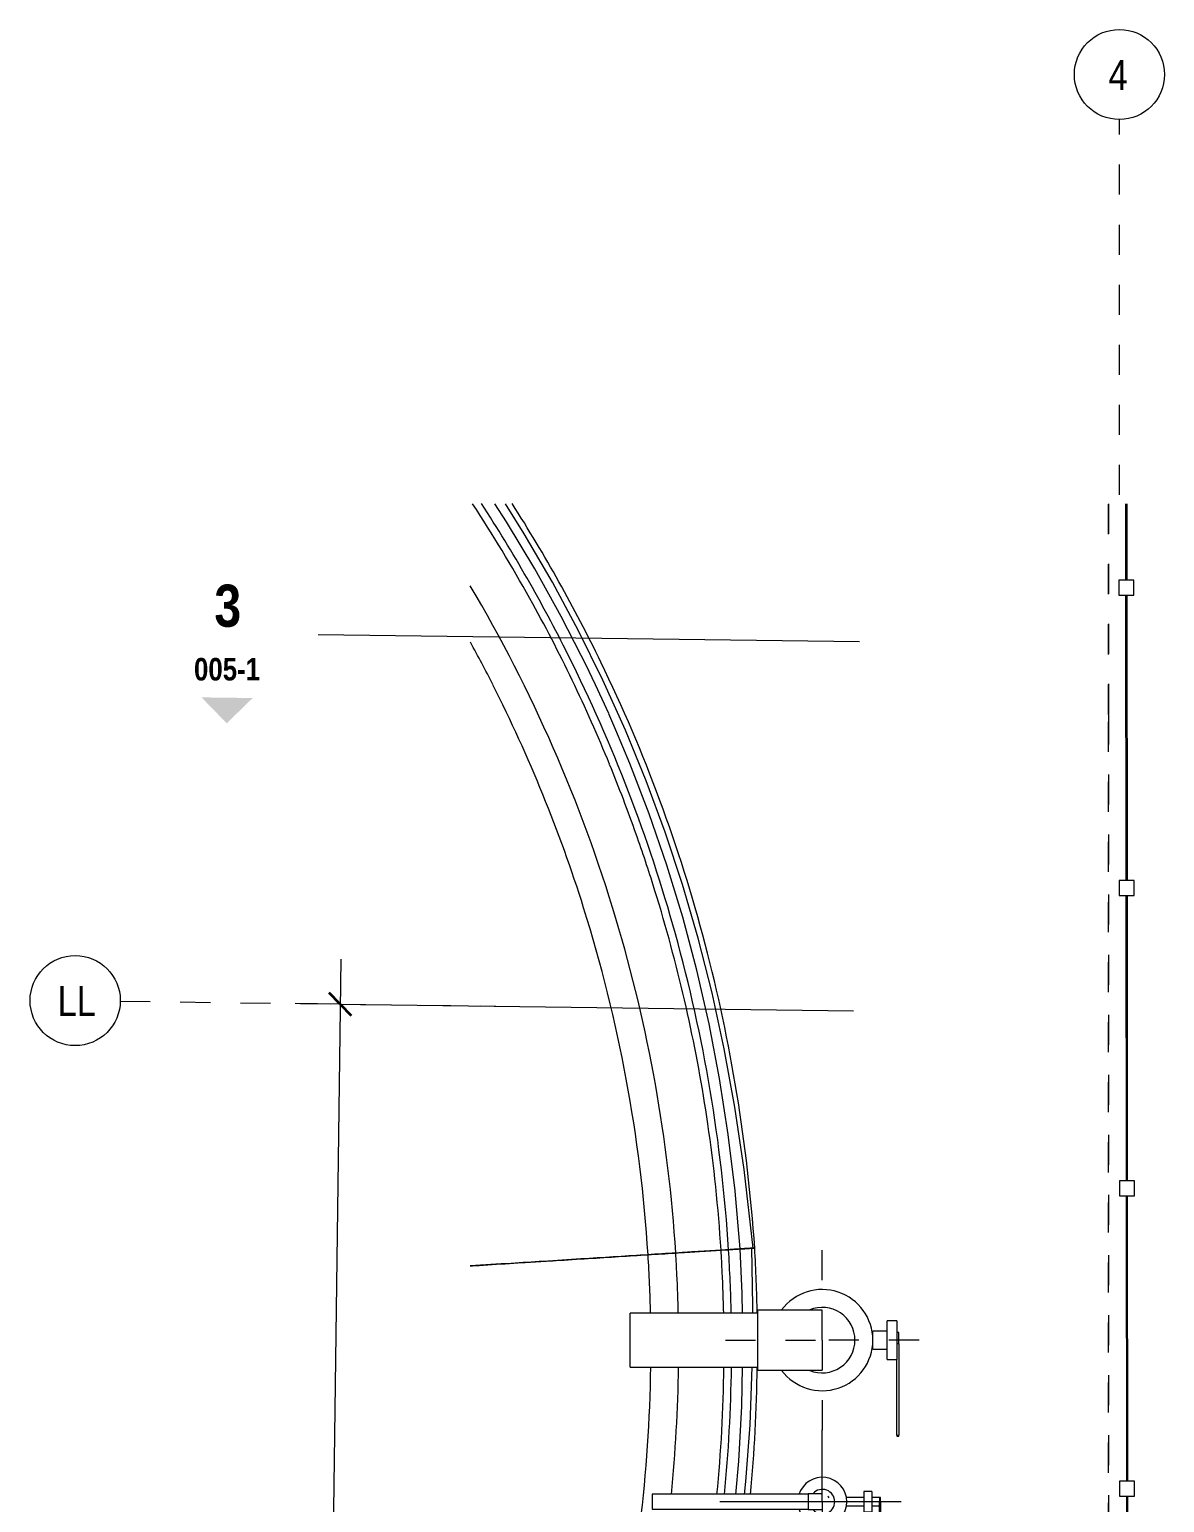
# Model space of a CAD drawing. Header units: metres. Extents: x 0.7 to 94.6, y -58.8 to 13.6.
# Drawn here: x 26.622 to 30.399, y -40.562 to -35.657 of the extents above; entities that cross this region are included whole.
import ezdxf

# ---------------------------------------------------------------- set-up
doc = ezdxf.new("R2010")
doc.units = ezdxf.units.M
for name, pattern in [('Dash', [0.006, 0.003, -0.003]), ('Grid Line', [0.022225, 0.0127, -0.003175, 0.003175, -0.003175]), ('Hidden', [0.007144, 0.004763, -0.002381])]:
    doc.linetypes.add(name, pattern=pattern)
for name, color, linetype, lineweight in [('A-ANNO-DIMS', 7, 'Continuous', 9), ('A-ANNO-DIMS-50', 7, 'Continuous', 9), ('A-GLAZ-CWMG', 7, 'Continuous', 18), ('A-MASS', 7, 'Continuous', 18), ('C-TOPO', 7, 'Continuous', 18), ('G-ANNO-SYMB', 7, 'Continuous', 9), ('P-SANR-FIXT', 7, 'Continuous', 18), ('P-SANR-FIXT-HDLN', 7, 'Dash', 18), ('S-GRID', 7, 'Continuous', 9), ('S-GRID-IDEN', 7, 'Continuous', 9)]:
    doc.layers.add(name, color=color, linetype=linetype, lineweight=lineweight)
doc.styles.add('Century Gothic', font='GOTHIC.TTF', dxfattribs={"height": 0.125})
doc.styles.add('Saira Condensed', font='SairaCondensed-Regular.ttf', dxfattribs={"height": 0.1})
doc.styles.add('Saira Condensed_B', font='', dxfattribs={"height": 0.075})
doc.styles.add('Saira Condensed_B_1', font='', dxfattribs={"height": 0.14})
doc.styles.get('Saira Condensed_B').set_extended_font_data('Saira Condensed', bold=True)
doc.styles.get('Saira Condensed_B_1').set_extended_font_data('Saira Condensed', bold=True)
doc.dimstyles.new('C_G_2_5mm', dxfattribs={"dimscale": 0.3048, "dimtxt": 0.130521, "dimasz": 0.246063, "dimexe": 0.492126, "dimexo": 0.328084, "dimgap": 0.016404, "dimtad": 1, "dimdec": 3, "dimrnd": 0.001, "dimzin": 0, "dimdsep": 46, "dimtxsty": 'Century Gothic', "dimblk1": 'OBLIQUE', "dimblk2": 'OBLIQUE', "dimsah": 1, "dimcen": 0.09, "dimdle": 0.492126, "dimazin": 2, "dimtfac": 1, "dimtdec": 4, "dimtix": 1, "dimtmove": 0, "dimatfit": 3, "dimfxl": 1, "dimtvp": 1, "dimtolj": 1, "dimtzin": 0, "dimarcsym": 2})

# ---------------------------------------------------------------- blocks, each defined once
blk = doc.blocks.new('YADRAN_LASQUEMAS_ARQ_MO_000_SITIO_rvt-3-PLANTA TERRAZAS EXISTENTE -Actualización - Zona 02 - NAUX02')
at = {"layer": 'C-TOPO', "color": 254, "linetype": 'Hidden', "true_color": 0xcccccc}
for p, q in [((4.3966, -37.2364), (4.3967, -37.9378)), ((4.3967, -37.9378), (4.3966, -37.2364)), ((4.3967, -37.9378), (4.3968, -41.2625)), ((4.3968, -41.2625), (4.3967, -37.9378))]:
    blk.add_line(p, q, dxfattribs=at)
blk = doc.blocks.new('M_Estanque-Terraza - M_Estanque-Terraza-2090154-PLANTA TERRAZAS EXISTENTE -Actualización - Zona 02 - NAUX02')
at = {"layer": 'P-SANR-FIXT'}
for radius, start, end in [(5.1266, 29.0803, 33.2005), (5.1516, 26.5575, 33.0216), (4.9755, 16.6548, 30.6086), (5.1266, 22.2301, 29.0731), (4.8832, 26.8417, 28.714), (5.1516, 15.484, 26.5517), (4.8832, 17.4194, 26.8382), (5.1266, 19.4456, 22.2236), (5.1266, 17.318, 19.4428), (5.1266, 16.6677, 17.3123), (4.8832, 3.6003, 17.4194), (4.9755, 3.6002, 16.6548), (5.1266, 8.3338, 16.6677), (5.1516, 3.6002, 15.4833), (5.1266, 3.6002, 8.3278), (4.8832, 1.3018, 3.5997), (4.9755, 2.7758, 3.5997), (5.1266, 2.7779, 3.5968), (5.1516, 1.2339, 3.5997), (5.1266, 1.24, 2.7779), (4.9755, 1.2776, 2.7758), (4.8832, 353.0339, 359.221), (4.9755, 354.3263, 359.2355), (5.1266, 354.4937, 359.258), (5.1516, 354.5206, 359.2617)]:
    blk.add_arc((0, 0), radius, start, end, dxfattribs=at)
blk = doc.blocks.new('Circular Mullion - 5mm-V23-PLANTA TERRAZAS EXISTENTE -Actualización - Zona 02 - NAUX02')
at = {"layer": 'A-GLAZ-CWMG'}
for p, q in [((4.4682, -55.3058), (4.469, -56.2558)), ((4.4707, -55.3058), (4.4715, -56.2558)), ((4.474, -56.2558), (4.4732, -55.3058))]:
    blk.add_line(p, q, dxfattribs=at)
blk = doc.blocks.new('Circular Mullion - 5mm-V24-PLANTA TERRAZAS EXISTENTE -Actualización - Zona 02 - NAUX02')
at = {"layer": 'A-GLAZ-CWMG'}
for p, q in [((4.4533, -37.2364), (4.4535, -37.4909)), ((4.4558, -37.2364), (4.456, -37.4909)), ((4.4585, -37.4909), (4.4583, -37.2364))]:
    blk.add_line(p, q, dxfattribs=at)
blk = doc.blocks.new('Rectangular Mullion - 50 x 50 mm-2128569-PLANTA TERRAZAS EXISTENTE -Actualización - Zona 02 - NAUX02')
at = {"layer": 'A-GLAZ-CWMG'}
for p, q in [((-0.025, -0.025), (-0.025, 0.025)), ((-0.025, 0.025), (0.025, 0.025)), ((0.025, 0.025), (0.025, -0.025)), ((0.025, -0.025), (-0.025, -0.025))]:
    blk.add_line(p, q, dxfattribs=at)
blk = doc.blocks.new('M_Tuberia Alimentación-01 - M_Tuberia Alimentación-01-2152466-PLANTA TERRAZAS EXISTENTE -Actualización - Zona 02 - NAUX02')
at = {"layer": 'P-SANR-FIXT'}
for p, q in [((-0.2485, 0.3201), (-0.2551, 0.3201)), ((-0.2551, 0.3201), (-0.2551, 0.3169)), ((-0.2551, 0.0118), (-0.2551, 0.3169)), ((-0.2485, 0.3169), (-0.2551, 0.3169)), ((-0.2485, 0.3169), (-0.2485, 0.3201)), ((-0.2485, 0.3169), (-0.2485, 0.0647)), ((0.2154, 0.1), (0.1059, 0.1)), ((0.2154, 0), (0.2154, 0.1)), ((-0.2162, 0.0647), (-0.2485, 0.0647)), ((-0.2485, 0), (-0.2485, 0.0647)), ((-0.2162, 0.0647), (-0.2162, 0)), ((0.3669, 0.09), (0.2154, 0.09)), ((0.6388, 0.09), (0.3669, 0.09)), ((0.6388, 0.09), (0.6388, 0.0768)), ((0.6388, 0.0768), (0.6388, 0)), ((-0.2551, 0.0118), (-0.2551, -0.0249)), ((-0.2551, 0.0118), (-0.2485, 0.0118)), ((-0.2485, -0.0647), (-0.2485, 0)), ((-0.1681, 0.0296), (-0.2162, 0.0296)), ((-0.1681, 0.0296), (-0.1681, 0.0028)), ((0.2154, -0.1), (0.2154, 0)), ((-0.2551, -0.025), (-0.2485, -0.025)), ((-0.2162, 0), (-0.2162, -0.0647)), ((-0.2162, -0.0296), (-0.1681, -0.0296)), ((-0.1681, -0.0028), (-0.1681, -0.0296)), ((0.6388, 0), (0.6388, -0.0744)), ((-0.2485, -0.0647), (-0.2162, -0.0647)), ((0.2154, -0.09), (0.3858, -0.09)), ((0.3858, -0.09), (0.4338, -0.09)), ((0.4342, -0.09), (0.6388, -0.09)), ((0.6388, -0.0744), (0.6388, -0.09)), ((0.1059, -0.1), (0.2154, -0.1))]:
    blk.add_line(p, q, dxfattribs=at)
at = {"layer": 'P-SANR-FIXT', "flags": 128}
for points in [[(0.1059, 0.1), (0.0767, 0.1), (0.0498, 0.1), (0.0272, 0.1), (0.0107, 0.1), (0.0016, 0.1), (0, 0.1)], [(0, -0.1), (0.0041, -0.1), (0.0161, -0.1), (0.0351, -0.1), (0.0595, -0.1), (0.0876, -0.1), (0.1059, -0.1)]]:
    blk.add_lwpolyline(points, dxfattribs=at)
at = {"layer": 'P-SANR-FIXT'}
for radius, start, end in [(0.1685, 36.7713, 180), (0.109, 67.6774, 180), (0.1685, 180, 323.2287), (0.109, 180, 292.2943)]:
    blk.add_arc((0, 0), radius, start, end, dxfattribs=at)
at = {"layer": 'P-SANR-FIXT-HDLN'}
for p, q in [((0, 0), (0, 0.301)), ((0.3222, 0), (0, 0)), ((-0.3222, 0), (0, 0)), ((0, 0), (0, -0.301))]:
    blk.add_line(p, q, dxfattribs=at)
blk = doc.blocks.new('M_Tuberia Alimentación-02 - M_Tuberia Alimentación-02-2155587-PLANTA TERRAZAS EXISTENTE -Actualización - Zona 02 - NAUX02')
at = {"layer": 'P-SANR-FIXT'}
for p, q in [((0, 0), (0, 0.239)), ((-0.1897, 0.1905), (-0.1934, 0.1905)), ((-0.1934, 0.1905), (-0.1934, 0.186)), ((-0.1934, 0.1905), (-0.1934, 0.1903)), ((-0.1934, 0), (-0.1934, 0.186)), ((-0.1897, 0.1903), (-0.1897, 0.1905)), ((-0.1897, 0.186), (-0.1897, 0.1905)), ((-0.1897, 0.186), (-0.1897, 0)), ((-0.2622, 0), (0.294, 0)), ((-0.1934, 0), (-0.1934, -0.0139)), ((-0.1934, 0), (-0.1897, 0)), ((-0.165, 0.0139), (-0.1897, 0.0139)), ((-0.1897, -0.0092), (-0.1897, 0)), ((-0.1384, 0.0338), (-0.165, 0.0338)), ((-0.165, 0), (-0.165, 0.0338)), ((-0.1384, 0), (-0.1384, 0.0338)), ((-0.0786, 0.0139), (-0.1384, 0.0139)), ((0.0474, 0.0264), (0.0421, 0.0264)), ((0.0474, 0), (0.0474, 0.0264)), ((0.2883, 0.025), (0.0474, 0.025)), ((0.5661, 0.025), (0.2883, 0.025)), ((0.5661, 0), (0.5661, 0.025)), ((-0.1934, -0.0139), (-0.1897, -0.0139)), ((-0.1897, -0.0093), (-0.1897, -0.0098)), ((-0.1897, -0.0139), (-0.1897, -0.0099)), ((-0.1897, -0.0139), (-0.165, -0.0139)), ((-0.165, -0.0338), (-0.165, 0)), ((-0.165, -0.0338), (-0.1384, -0.0338)), ((-0.1384, -0.0338), (-0.1384, 0)), ((-0.1384, -0.0139), (-0.0786, -0.0139)), ((0, 0), (0, -0.239)), ((0.0421, -0.0264), (0.0474, -0.0264)), ((0.0474, -0.0264), (0.0474, 0)), ((0.0474, -0.025), (0.282, -0.025)), ((0.282, -0.025), (0.5661, -0.025)), ((0.294, 0), (0.3415, 0)), ((0.5661, -0.025), (0.5661, 0))]:
    blk.add_line(p, q, dxfattribs=at)
at = {"layer": 'P-SANR-FIXT', "flags": 128}
for points in [[(0.0421, 0.0264), (0.0241, 0.0264), (0.0095, 0.0264), (0.0012, 0.0264), (0, 0.0264)], [(0, -0.0264), (0.0041, -0.0264), (0.0155, -0.0264), (0.032, -0.0264), (0.0421, -0.0264)]]:
    blk.add_lwpolyline(points, dxfattribs=at)
at = {"layer": 'P-SANR-FIXT'}
for radius, start, end in [(0.0814, 17.1838, 180), (0.0814, 180, 342.8162), (0.0411, 41.6762, 180), (0.0411, 180, 318.3296), (0.0264, 210, 225)]:
    blk.add_arc((0, 0), radius, start, end, dxfattribs=at)
blk = doc.blocks.new('Grid - 3mm-1144979-PLANTA TERRAZAS EXISTENTE -Actualización - Zona 02 - NAUX02')
at = {"layer": 'S-GRID-IDEN'}
blk.add_circle((0, 0), 0.003, dxfattribs=at)
blk = doc.blocks.new('Section - Símbolo_Detalle_Plano-1146154-PLANTA TERRAZAS EXISTENTE -Actualización - Zona 02 - NAUX02')
at = {"layer": 'G-ANNO-SYMB', "true_color": 0x808080}
blk.add_hatch(color=8, dxfattribs=at).paths.add_polyline_path([(-0.004296, 0.004296), (-0.007704, 0.004296), (-0.006, 0.006)])
blk = doc.blocks.new('DIMBLOCK9-PLANTA TERRAZAS EXISTENTE -Actualización - Zona 02 - NAUX02')
at = {"layer": 'A-ANNO-DIMS-50'}
for p, q in [((27.6576, -38.7524), (27.5759, -44.8971)), ((27.6556, -38.9024), (27.5057, -38.9004)), ((27.6556, -38.9024), (29.3636, -38.9251)), ((27.5759, -44.8971), (27.426, -44.8951)), ((27.5759, -44.8971), (29.3636, -44.9209))]:
    blk.add_line(p, q, dxfattribs=at)
at = {"layer": 'A-ANNO-DIMS-50', "lineweight": 35}
for p, q in [((27.6556, -38.9024), (27.6186, -38.8644)), ((27.6556, -38.9024), (27.6926, -38.9404)), ((27.5759, -44.8971), (27.5389, -44.8591)), ((27.5759, -44.8971), (27.6129, -44.9351))]:
    blk.add_line(p, q, dxfattribs=at)
at = {"layer": 'A-ANNO-DIMS-50', "color": 0, "insert": (27.4477, -42.1161), "char_height": 0.125, "width": 0.52457, "attachment_point": 1, "rotation": 89.2383, "line_spacing_factor": 0.984502, "style": 'Century Gothic'}
blk.add_mtext('5.995', dxfattribs=at)
blk = doc.blocks.new('_Oblique')
at = {"color": 0, "linetype": 'ByBlock', "lineweight": -2}
blk.add_line((-0.5, -0.5), (0.5, 0.5), dxfattribs=at)

msp = doc.modelspace()

# ---------------------------------------------------------------- linework, layer by layer
at = {"layer": 'A-MASS', "color": 253, "true_color": 0xaaaaaa}
for p, q in [((28.5496, -37.9352), (28.5051, -37.8398)), ((28.5729, -37.99), (28.5497, -37.9354)), ((28.987, -39.7175), (28.9702, -39.525)), ((28.9934, -39.8663), (28.987, -39.7176)), ((28.9942, -39.9326), (28.9934, -39.8666))]:
    msp.add_line(p, q, dxfattribs=at)
at = {"layer": 'A-MASS', "color": 253, "true_color": 0xaaaaaa, "flags": 128}
for points in [[(28.4579, -37.7416), (28.3914, -37.6113), (28.3032, -37.4527), (28.209, -37.2962), (28.1701, -37.2364)], [(29.0302, -39.7148), (29.0001, -39.453), (28.9693, -39.2457), (28.9338, -39.0515), (28.893, -38.8644), (28.8468, -38.6824), (28.7949, -38.5046), (28.7374, -38.3301), (28.6742, -38.1588), (28.6051, -37.9901), (28.5302, -37.8238), (28.4492, -37.6597), (28.362, -37.4974), (28.2684, -37.3364), (28.2057, -37.2364)], [(28.5049, -37.8394), (28.4735, -37.7721), (28.4581, -37.7419)], [(28.9701, -39.5245), (28.9472, -39.336), (28.9182, -39.1504), (28.8832, -38.9681), (28.8423, -38.7889), (28.7955, -38.6127), (28.7428, -38.4393), (28.6843, -38.2687), (28.6199, -38.1007), (28.573, -37.9901)], [(29.0285, -39.9326), (29.0287, -39.9069), (29.0256, -39.7152)], [(28.9719, -40.5354), (28.9818, -40.4247), (28.9919, -40.2407), (28.9947, -40.1098)], [(29.0015, -40.5354), (29.006, -40.4922), (29.0195, -40.3035), (29.027, -40.1098)]]:
    msp.add_lwpolyline(points, dxfattribs=at)
at = {"layer": 'A-MASS', "color": 253, "true_color": 0xaaaaaa}
for points, knots in [([(29.0352, -39.7145), (29.0106, -39.3652), (28.9007, -38.6907), (28.5999, -37.8771), (28.3373, -37.4075), (28.228, -37.2359)], [0, 0, 0, 0, 0.3076923, 0.6153846, 0.7996182, 0.7996182, 0.7996182, 0.7996182]), ([(28.8189, -39.7281), (28.83, -39.7274), (28.8543, -39.7259), (28.8899, -39.7236), (28.9247, -39.7215), (28.9557, -39.7195), (28.9822, -39.7178), (28.9964, -39.7169), (29.0025, -39.7166)], [0.84984782, 0.84984782, 0.84984782, 0.84984782, 0.85714286, 0.86607143, 0.875, 0.88392857, 0.89285714, 0.90178571, 0.90178571, 0.90178571, 0.90178571]), ([(29.0018, -39.7167), (29.0015, -39.7167), (28.9953, -39.7171), (28.9809, -39.718), (28.9541, -39.7197), (28.9224, -39.7217), (28.8864, -39.7239), (28.8536, -39.726), (28.8306, -39.7274), (28.8213, -39.728), (28.819, -39.7282)], [0.09860232, 0.09860232, 0.09860232, 0.09860232, 0.0990991, 0.10810811, 0.11711712, 0.12612613, 0.13513514, 0.14414414, 0.14864865, 0.15010532, 0.15010532, 0.15010532, 0.15010532]), ([(28.9871, -39.7175), (28.9874, -39.7175), (28.9889, -39.7174), (28.9932, -39.7171), (28.9973, -39.7169), (28.9993, -39.7168)], [0.97346228, 0.97346228, 0.97346228, 0.97346228, 0.97767857, 0.98214286, 0.98549786, 0.98549786, 0.98549786, 0.98549786]), ([(28.9871, -39.7176), (28.9871, -39.7176), (28.9875, -39.7176), (28.989, -39.7175), (28.9902, -39.7174)], [0.02881622, 0.02881622, 0.02881622, 0.02881622, 0.031531532, 0.036036036, 0.036036036, 0.036036036, 0.036036036]), ([(28.9999, -39.7167), (28.9987, -39.7168), (28.9955, -39.717), (28.9909, -39.7173), (28.9885, -39.7174), (28.9878, -39.7175), (28.9878, -39.7175)], [0.9573844, 0.9573844, 0.9573844, 0.9573844, 0.95982143, 0.96428571, 0.96875, 0.96888478, 0.96888478, 0.96888478, 0.96888478]), ([(29.0256, -39.7152), (29.0256, -39.7152), (29.0241, -39.7153), (29.0178, -39.7157), (29.0095, -39.7162), (29.0044, -39.7165), (29.0018, -39.7167)], [0.07353106, 0.07353106, 0.07353106, 0.07353106, 0.08108108, 0.09009009, 0.09459459, 0.09860232, 0.09860232, 0.09860232, 0.09860232]), ([(29.0247, -39.7152), (29.0198, -39.7155), (29.0115, -39.716), (29.0047, -39.7165), (29.002, -39.7166)], [0.003654989, 0.003654989, 0.003654989, 0.003654989, 0.009009009, 0.013479357, 0.013479357, 0.013479357, 0.013479357]), ([(29.0025, -39.7166), (29.0086, -39.7162), (29.0163, -39.7157), (29.0235, -39.7152), (29.0287, -39.7149), (29.0302, -39.7148), (29.0302, -39.7148)], [0.90178571, 0.90178571, 0.90178571, 0.90178571, 0.91071429, 0.91517857, 0.91964286, 0.92857143, 0.92857143, 0.92857143, 0.92857143]), ([(29.003, -39.7166), (29.0041, -39.7165), (29.0074, -39.7163), (29.0114, -39.7161), (29.014, -39.7159), (29.0147, -39.7158)], [0.047030091, 0.047030091, 0.047030091, 0.047030091, 0.04954955, 0.054054054, 0.055866329, 0.055866329, 0.055866329, 0.055866329]), ([(29.0144, -39.7158), (29.013, -39.7159), (29.0092, -39.7161), (29.0053, -39.7164), (29.003, -39.7165)], [0.947977772, 0.947977772, 0.947977772, 0.947977772, 0.950892857, 0.955357143, 0.955357143, 0.955357143, 0.955357143]), ([(29.0258, -39.7151), (29.0249, -39.7152), (29.0223, -39.7153), (29.0181, -39.7156), (29.0152, -39.7158), (29.0144, -39.7158)], [0.938571283, 0.938571283, 0.938571283, 0.938571283, 0.941964286, 0.946428571, 0.947977772, 0.947977772, 0.947977772, 0.947977772]), ([(29.0147, -39.7158), (29.0158, -39.7158), (29.0185, -39.7156), (29.0219, -39.7154), (29.0245, -39.7152), (29.0253, -39.7152), (29.0255, -39.7152)], [0.05586633, 0.05586633, 0.05586633, 0.05586633, 0.05855856, 0.06306306, 0.06756757, 0.07207207, 0.07207207, 0.07207207, 0.07207207]), ([(29.0302, -39.7148), (29.0301, -39.7148), (29.0296, -39.7149), (29.0282, -39.7149), (29.0275, -39.715)], [0.928571429, 0.928571429, 0.928571429, 0.928571429, 0.933035714, 0.936321499, 0.936321499, 0.936321499, 0.936321499]), ([(28.0886, -39.7741), (28.1081, -39.7728), (28.1667, -39.7691), (28.2482, -39.764), (28.3091, -39.7602), (28.3321, -39.7587)], [0.72336548, 0.72336548, 0.72336548, 0.72336548, 0.73214286, 0.75, 0.7611081, 0.7611081, 0.7611081, 0.7611081]), ([(28.331, -39.7589), (28.2961, -39.7611), (28.2166, -39.766), (28.1346, -39.7712), (28.0887, -39.7741)], [0.23607816, 0.23607816, 0.23607816, 0.23607816, 0.25225225, 0.27224458, 0.27224458, 0.27224458, 0.27224458]), ([(28.819, -39.7282), (28.8143, -39.7285), (28.7952, -39.7297), (28.7461, -39.7327), (28.6674, -39.7377), (28.5656, -39.7441), (28.4538, -39.7511), (28.3738, -39.7562), (28.331, -39.7589)], [0.15010532, 0.15010532, 0.15010532, 0.15010532, 0.15315315, 0.16216216, 0.18018018, 0.1981982, 0.21621622, 0.23607816, 0.23607816, 0.23607816, 0.23607816]), ([(28.3321, -39.7587), (28.3461, -39.7579), (28.3969, -39.7547), (28.482, -39.7493), (28.5842, -39.7429), (28.6806, -39.7368), (28.7554, -39.7321), (28.8002, -39.7293), (28.8164, -39.7283), (28.8189, -39.7281)], [0.7611081, 0.7611081, 0.7611081, 0.7611081, 0.76785714, 0.78571429, 0.80357143, 0.82142857, 0.83928571, 0.84821429, 0.84984782, 0.84984782, 0.84984782, 0.84984782])]:
    msp.add_open_spline(points, degree=3, knots=knots, dxfattribs=at)
for points in [[(28.9878, -39.7175), (28.9873, -39.7175), (28.987, -39.7175), (28.987, -39.7175)], [(28.987, -39.7175), (28.987, -39.7175), (28.987, -39.7175), (28.9871, -39.7175)], [(28.9873, -39.7176), (28.9871, -39.7176), (28.9871, -39.7176), (28.9871, -39.7176)], [(28.9946, -39.7171), (28.9926, -39.7172), (28.9893, -39.7174), (28.9876, -39.7175), (28.9873, -39.7176)], [(28.9902, -39.7174), (28.9914, -39.7173), (28.9945, -39.7171), (28.9983, -39.7169), (29.0003, -39.7167)], [(28.9994, -39.7168), (28.9976, -39.7169), (28.996, -39.717), (28.9946, -39.7171)], [(28.9998, -39.7167), (29.0003, -39.7167), (29.0008, -39.7167), (29.0014, -39.7166)], [(29.0014, -39.7167), (29.0009, -39.7167), (29.0004, -39.7167), (28.9999, -39.7168)], [(29.0024, -39.7166), (29.0018, -39.7166), (29.0012, -39.7166), (29.0006, -39.7167)], [(29.0009, -39.7167), (29.0014, -39.7167), (29.0019, -39.7166), (29.0025, -39.7166)], [(29.0019, -39.7166), (29.0046, -39.7164), (29.0075, -39.7162), (29.0108, -39.716)], [(29.0112, -39.716), (29.0152, -39.7158), (29.0198, -39.7155), (29.0247, -39.7152)], [(29.0259, -39.7151), (29.0255, -39.7152), (29.0251, -39.7152), (29.0247, -39.7152)], [(29.0247, -39.7152), (29.0251, -39.7151), (29.0255, -39.7151), (29.0259, -39.7151)], [(29.0255, -39.7152), (29.0255, -39.7152), (29.0256, -39.7152), (29.0256, -39.7152)], [(29.0267, -39.715), (29.0264, -39.7151), (29.0261, -39.7151), (29.0258, -39.7151)], [(29.0296, -39.7149), (29.0285, -39.715), (29.0275, -39.715), (29.0264, -39.7151)], [(29.0264, -39.7151), (29.0275, -39.715), (29.0285, -39.7149), (29.0296, -39.7149)], [(29.0296, -39.7149), (29.0314, -39.7147), (29.0333, -39.7146), (29.0352, -39.7145)], [(29.0352, -39.7146), (29.0333, -39.7147), (29.0314, -39.7148), (29.0296, -39.7149)], [(29.0432, -39.9328), (29.042, -39.8604), (29.0393, -39.7877), (29.0352, -39.7146)], [(29.0212, -40.5356), (29.0342, -40.3952), (29.0416, -40.2534), (29.0436, -40.1102)]]:
    msp.add_open_spline(points, degree=3, dxfattribs=at)
at = {"layer": 'G-ANNO-SYMB', "lineweight": 18}
msp.add_line((27.5822, -37.6714), (29.3833, -37.6953), dxfattribs=at)
at = {"layer": 'S-GRID', "color": 8, "linetype": 'Grid Line', "true_color": 0x808080}
for p, q in [((30.2486, -37.2072), (30.2486, -35.9572)), ((26.9238, -38.8926), (28.1737, -38.9093))]:
    msp.add_line(p, q, dxfattribs=at)

# ---------------------------------------------------------------- block references
at = {"lineweight": 5}
msp.add_blockref('YADRAN_LASQUEMAS_ARQ_MO_000_SITIO_rvt-3-PLANTA TERRAZAS EXISTENTE -Actualización - Zona 02 - NAUX02', (25.8156, 0), dxfattribs=at)
at = {"layer": 'A-GLAZ-CWMG'}
for name, p in [('Circular Mullion - 5mm-V24-PLANTA TERRAZAS EXISTENTE -Actualización - Zona 02 - NAUX02', (25.8156, 0)), ('Circular Mullion - 5mm-V23-PLANTA TERRAZAS EXISTENTE -Actualización - Zona 02 - NAUX02', (25.801, 17.7649)), ('Circular Mullion - 5mm-V23-PLANTA TERRAZAS EXISTENTE -Actualización - Zona 02 - NAUX02', (25.8018, 16.7649)), ('Circular Mullion - 5mm-V23-PLANTA TERRAZAS EXISTENTE -Actualización - Zona 02 - NAUX02', (25.8026, 15.7649)), ('Circular Mullion - 5mm-V23-PLANTA TERRAZAS EXISTENTE -Actualización - Zona 02 - NAUX02', (25.8034, 14.7649))]:
    msp.add_blockref(name, p, dxfattribs=at)
at = {"layer": 'A-GLAZ-CWMG', "extrusion": (0, 0, -1), "rotation": 89.95267978441845}
for p in [(-30.2716, -37.5159), (-30.2725, -38.5159), (-30.2733, -39.5159), (-30.2741, -40.5159)]:
    msp.add_blockref('Rectangular Mullion - 50 x 50 mm-2128569-PLANTA TERRAZAS EXISTENTE -Actualización - Zona 02 - NAUX02', p, dxfattribs=at)
at = {"layer": 'G-ANNO-SYMB', "color": 8, "lineweight": 18, "true_color": 0x808080, "extrusion": (0, 0, -1), "xscale": 49.99999999999999, "yscale": 49.99999999999999, "zscale": 49.99999999999999, "rotation": 180.7616527182892}
msp.add_blockref('Section - Símbolo_Detalle_Plano-1146154-PLANTA TERRAZAS EXISTENTE -Actualización - Zona 02 - NAUX02', (-27.5822, -37.6714), dxfattribs=at)
at = {"layer": 'P-SANR-FIXT'}
msp.add_blockref('M_Estanque-Terraza - M_Estanque-Terraza-2090154-PLANTA TERRAZAS EXISTENTE -Actualización - Zona 02 - NAUX02', (23.8065, -40.0435), dxfattribs=at)
at = {"layer": 'P-SANR-FIXT', "rotation": 180}
for name, p in [('M_Tuberia Alimentación-01 - M_Tuberia Alimentación-01-2152466-PLANTA TERRAZAS EXISTENTE -Actualización - Zona 02 - NAUX02', (29.2596, -40.0212)), ('M_Tuberia Alimentación-02 - M_Tuberia Alimentación-02-2155587-PLANTA TERRAZAS EXISTENTE -Actualización - Zona 02 - NAUX02', (29.26, -40.5592))]:
    msp.add_blockref(name, p, dxfattribs=at)
at = {"layer": 'S-GRID-IDEN', "xscale": 49.99999999999999, "yscale": 49.99999999999999, "zscale": 49.99999999999999}
msp.add_blockref('Grid - 3mm-1144979-PLANTA TERRAZAS EXISTENTE -Actualización - Zona 02 - NAUX02', (30.2486, -35.8072), dxfattribs=at)
at = {"layer": 'S-GRID-IDEN', "xscale": 49.99999999999999, "yscale": 49.99999999999999, "zscale": 49.99999999999999, "rotation": 269.2383472817106}
msp.add_blockref('Grid - 3mm-1144979-PLANTA TERRAZAS EXISTENTE -Actualización - Zona 02 - NAUX02', (26.7739, -38.8906), dxfattribs=at)

# ---------------------------------------------------------------- texts
at = {"layer": 'G-ANNO-SYMB', "insert": (27.2371, -37.5057), "char_height": 0.14, "width": 0.108228, "attachment_point": 1, "style": 'Saira Condensed_B_1'}
msp.add_mtext('\\fSaira Condensed|b1|i0|c0|p2|;3', dxfattribs=at)
at = {"layer": 'G-ANNO-SYMB', "color": 8, "true_color": 0x808080, "insert": (27.1693, -37.7499), "char_height": 0.075, "width": 0.272574, "attachment_point": 1, "style": 'Saira Condensed_B', "bg_fill": 3, "box_fill_scale": 1.25, "bg_fill_color": 256, "bg_fill_true_color": 13158600, "bg_fill_transparency": 0}
msp.add_mtext('005-1', dxfattribs=at)
at = {"layer": 'S-GRID-IDEN', "char_height": 0.1, "attachment_point": 1, "style": 'Saira Condensed'}
for s, insert, width in [('4', (30.2123, -35.7588), 0.084177), ('LL', (26.7154, -38.8419), 0.136287)]:
    msp.add_mtext(s, dxfattribs=dict(at, insert=insert, width=width))

# ---------------------------------------------------------------- dimensions: what is measured, and where the dimension line sits
at = {"layer": 'A-ANNO-DIMS'}
dim = msp.add_linear_dim(base=(27.5759, -44.8971), p1=(29.4636, -38.9264), p2=(29.4636, -44.9222), angle=89.2383, dimstyle='C_G_2_5mm', override={"dimpost": '<>', "dimfxl": 5.995801}, dxfattribs=at)
dim.commit()
dim.dimension.update_dxf_attribs({"geometry": 'DIMBLOCK9-PLANTA TERRAZAS EXISTENTE -Actualización - Zona 02 - NAUX02', "text_midpoint": (27.5452, -41.8988)})

doc.saveas('drawing.dxf')
